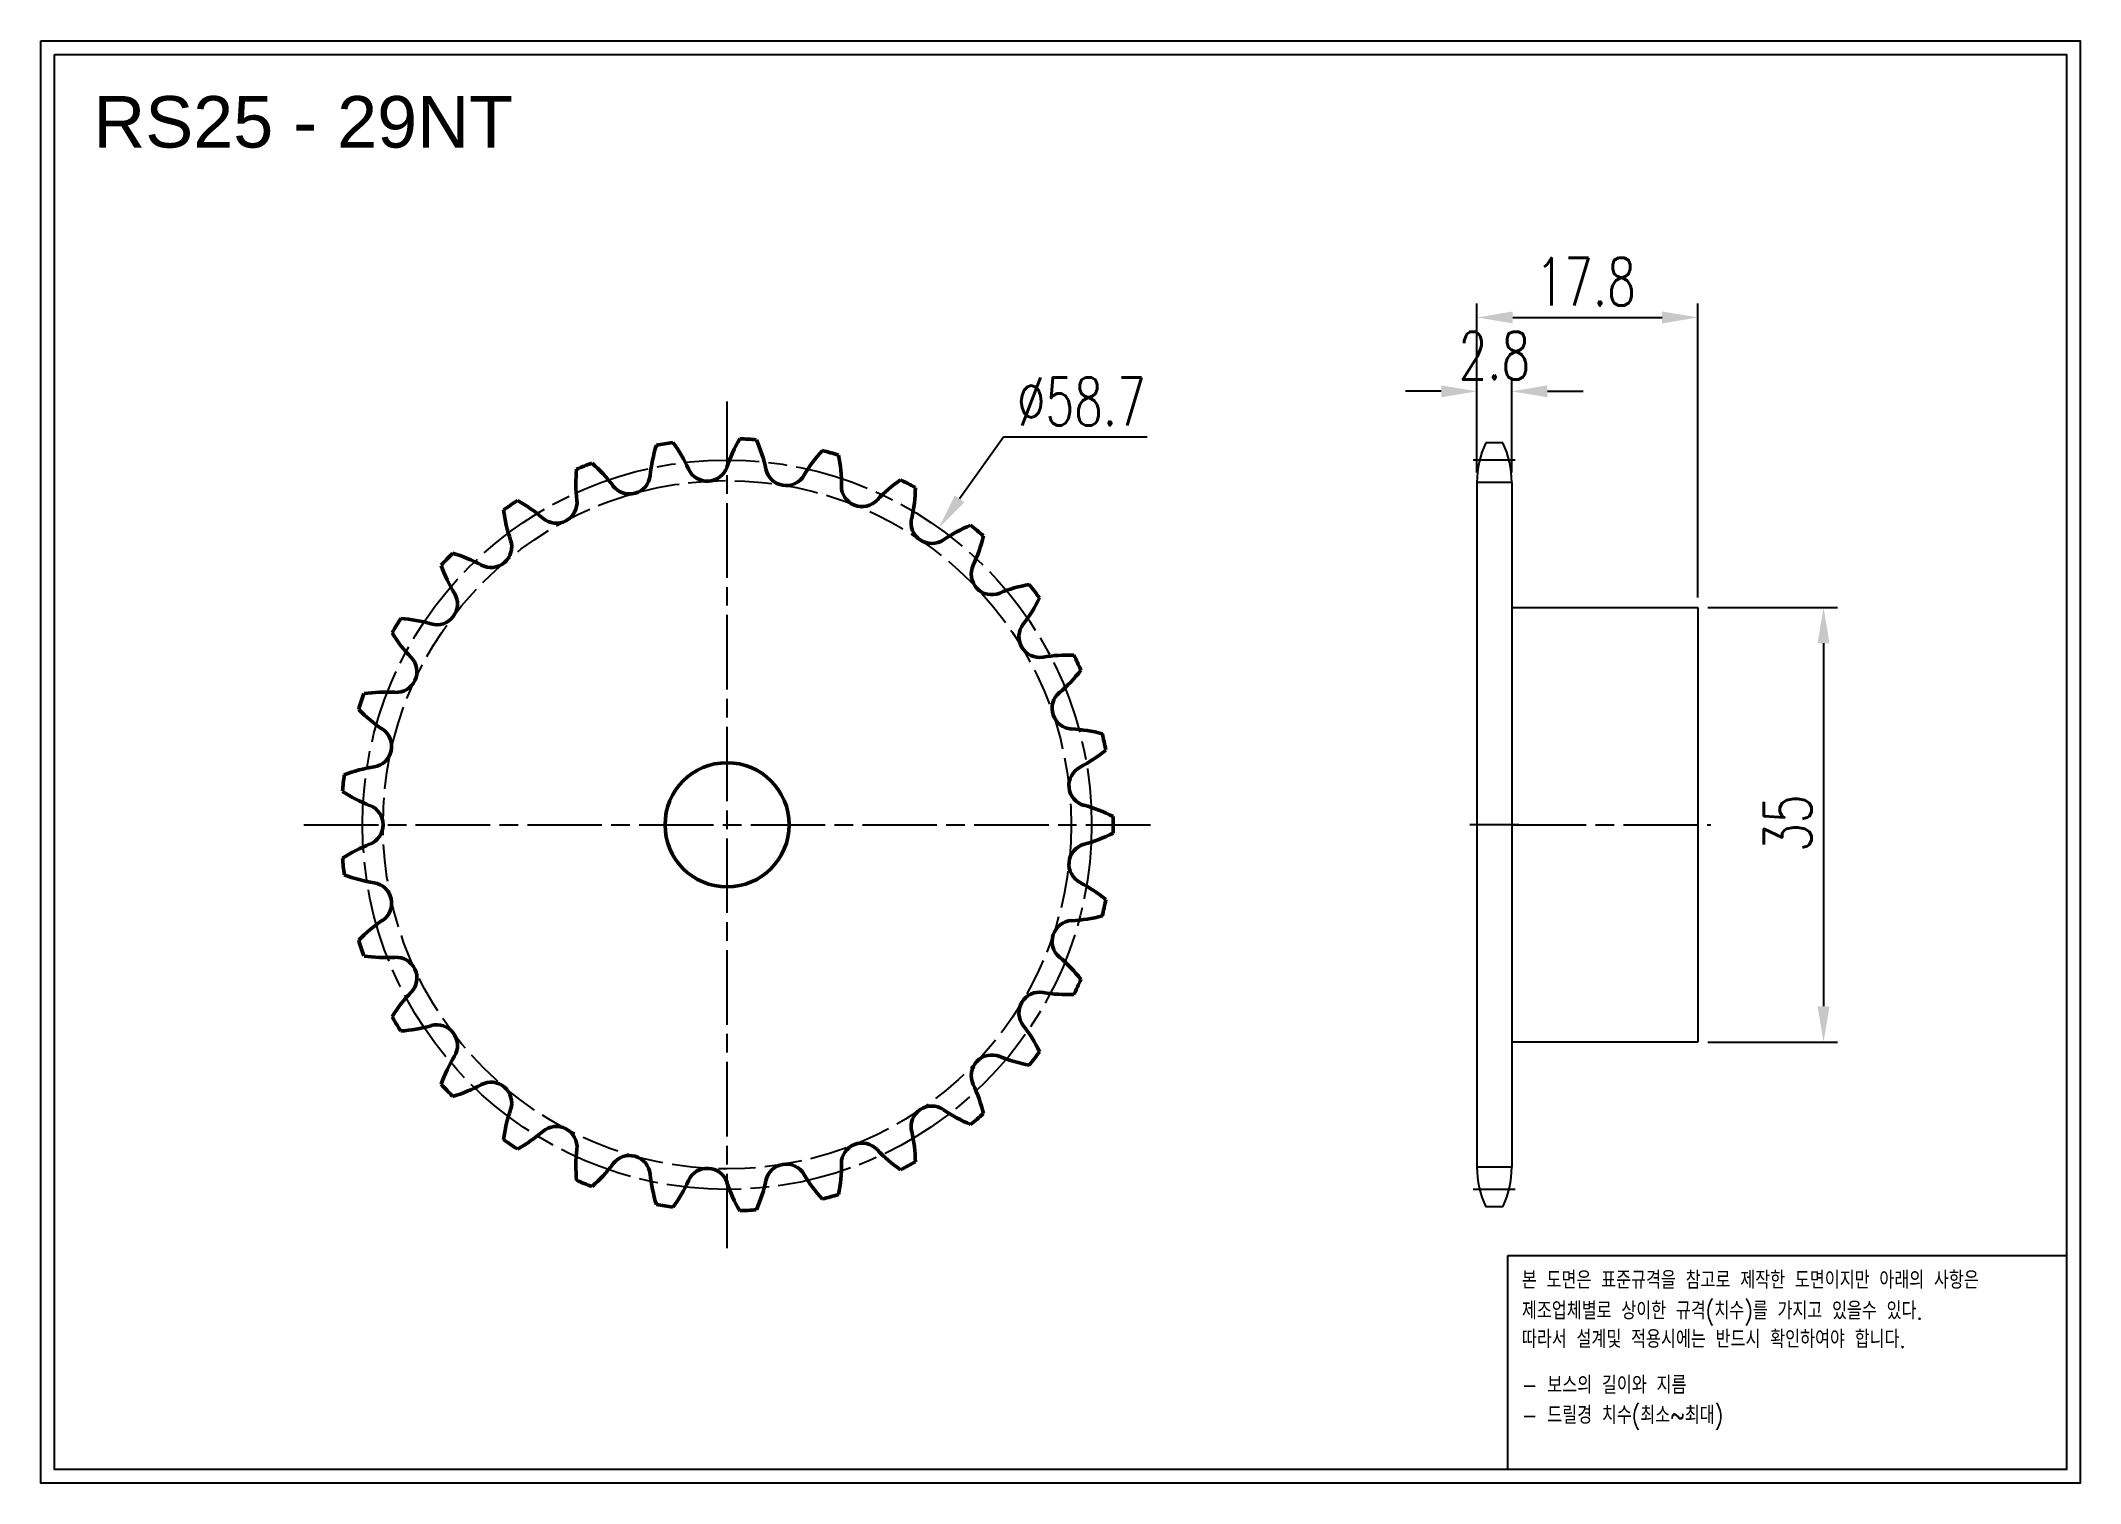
# Model space of a CAD drawing. Header units: millimetres. Extents: x -66431 to -66266, y 1248 to 1365.
import ezdxf

# ---------------------------------------------------------------- set-up
doc = ezdxf.new("R2010")
doc.units = ezdxf.units.MM
for name, pattern in [('AM_ISO02W050', [7.5, 6, -1.5]), ('AM_ISO02W050x2', [3.75, 3, -0.75]), ('AM_ISO08W050', [18, 12, -1.5, 3, -1.5]), ('AM_ISO08W050x2', [9, 6, -0.75, 1.5, -0.75])]:
    doc.linetypes.add(name, pattern=pattern)
for name, color, linetype, lineweight in [('AM_0N', 7, 'Continuous', 50), ('AM_3N', 6, 'AM_ISO02W050', 25), ('AM_7', 4, 'AM_ISO08W050', 25), ('AM_7N', 4, 'AM_ISO08W050', 25)]:
    doc.layers.add(name, color=color, linetype=linetype, lineweight=lineweight)
doc.layers.add('S-DIM', color=7, linetype='Continuous')
doc.styles.add('HAN', font='ROMANS.shx', dxfattribs={"width": 0.7, "bigfont": 'whgtxt.shx'})
doc.styles.add('HSG', font='SIMPLEX.shx', dxfattribs={"width": 0.7, "bigfont": 'HSG.shx'})
doc.styles.get("Standard").update_dxf_attribs({"font": 'arial.ttf'})
doc.dimstyles.new('APP4', dxfattribs={"dimscale": 1.6, "dimtxt": 2.4, "dimasz": 1.8, "dimexe": 0.7, "dimexo": 0.5, "dimgap": 0.6, "dimtad": 1, "dimtoh": 1, "dimdec": 1, "dimrnd": 0.01, "dimzin": 9, "dimdsep": 46, "dimtxsty": 'HSG', "dimcen": 0, "dimclrd": 1, "dimclre": 1, "dimclrt": 256, "dimazin": 2, "dimtp": 1, "dimtm": 1, "dimtfac": 0.5, "dimtdec": 1, "dimtofl": 0, "dimtmove": 0, "dimatfit": 3, "dimfxl": 0, "dimtvp": 1, "dimtolj": 2, "dimlwd": -1, "dimlwe": -1, "dimarcsym": 0})

# ---------------------------------------------------------------- blocks, each defined once
blk = doc.blocks.new('8srhdf')
for p, q in [((-67231.71, 492.71), (-67216.71, 492.71)), ((-67216.71, 492.71), (-67216.71, 457.71)), ((-67216.71, 457.71), (-67231.71, 457.71))]:
    blk.add_line(p, q)
at = {"layer": 'AM_7N', "linetype": 'AM_ISO08W050x2'}
blk.add_line((-67231.71, 475.21), (-67215.68, 475.21), dxfattribs=at)
blk = doc.blocks.new('*D2')
at = {"layer": 'Defpoints', "color": 0, "transparency": 16777216}
for p in [(-66297.05, 1318.88), (-66297.05, 1283.88), (-66286.93, 1283.88)]:
    blk.add_point(p, dxfattribs=at)
at = {"layer": 'S-DIM', "color": 1, "transparency": 16777216}
for p, q in [((-66296.25, 1318.88), (-66285.81, 1318.88)), ((-66286.93, 1316), (-66286.93, 1286.76)), ((-66296.25, 1283.88), (-66285.81, 1283.88))]:
    blk.add_line(p, q, dxfattribs=at)
for points in [[(-66287.41, 1316), (-66286.45, 1316), (-66286.93, 1318.88)], [(-66287.41, 1286.76), (-66286.45, 1286.76), (-66286.93, 1283.88)]]:
    blk.add_solid(points, dxfattribs=at)
at = {"layer": 'S-DIM', "transparency": 16777216, "insert": (-66289.81, 1301.51), "char_height": 3.84, "attachment_point": 5, "rotation": 90, "style": 'HSG'}
blk.add_mtext('\\A2;35', dxfattribs=at)
blk = doc.blocks.new('*D3')
at = {"layer": 'Defpoints', "color": 0, "transparency": 16777216}
for p in [(-66312.05, 1336.29), (-66314.85, 1328.95), (-66312.05, 1328.95)]:
    blk.add_point(p, dxfattribs=at)
at = {"layer": 'S-DIM', "color": 1, "transparency": 16777216}
for p, q in [((-66314.85, 1329.75), (-66314.85, 1337.41)), ((-66312.05, 1329.75), (-66312.05, 1337.41)), ((-66317.73, 1336.29), (-66320.61, 1336.29)), ((-66309.17, 1336.29), (-66306.29, 1336.29))]:
    blk.add_line(p, q, dxfattribs=at)
for points in [[(-66317.73, 1336.77), (-66317.73, 1335.81), (-66314.85, 1336.29)], [(-66309.17, 1336.77), (-66309.17, 1335.81), (-66312.05, 1336.29)]]:
    blk.add_solid(points, dxfattribs=at)
at = {"layer": 'S-DIM', "transparency": 16777216, "insert": (-66313.45, 1339.17), "char_height": 3.84, "attachment_point": 5, "style": 'HSG'}
blk.add_mtext('\\A2;2.8', dxfattribs=at)
blk = doc.blocks.new('*D4')
at = {"layer": 'Defpoints', "color": 0, "transparency": 16777216}
for p in [(-66297.05, 1342.24), (-66314.85, 1328.95), (-66297.05, 1318.88)]:
    blk.add_point(p, dxfattribs=at)
at = {"layer": 'S-DIM', "color": 1, "transparency": 16777216}
for p, q in [((-66314.85, 1329.75), (-66314.85, 1343.36)), ((-66297.05, 1319.68), (-66297.05, 1343.36)), ((-66311.97, 1342.24), (-66299.93, 1342.24))]:
    blk.add_line(p, q, dxfattribs=at)
for points in [[(-66311.97, 1342.72), (-66311.97, 1341.76), (-66314.85, 1342.24)], [(-66299.93, 1342.72), (-66299.93, 1341.76), (-66297.05, 1342.24)]]:
    blk.add_solid(points, dxfattribs=at)
at = {"layer": 'S-DIM', "transparency": 16777216, "insert": (-66306.09, 1345.12), "char_height": 3.84, "attachment_point": 5, "style": 'HSG'}
blk.add_mtext('\\A2;17.8', dxfattribs=at)
blk = doc.blocks.new('*D5')
at = {"layer": 'Defpoints', "color": 0, "transparency": 16777216}
for p in [(-66358.2, 1325.28), (-66392.31, 1277.47)]:
    blk.add_point(p, dxfattribs=at)
at = {"layer": 'S-DIM', "color": 1, "transparency": 16777216}
for p, q in [((-66352.99, 1332.59), (-66356.53, 1327.63)), ((-66341.41, 1332.59), (-66352.99, 1332.59))]:
    blk.add_line(p, q, dxfattribs=at)
blk.add_solid([(-66356.92, 1327.91), (-66356.14, 1327.35), (-66358.2, 1325.28)], dxfattribs=at)
at = {"layer": 'S-DIM', "transparency": 16777216, "insert": (-66346.72, 1335.47), "char_height": 3.84, "attachment_point": 5, "style": 'HSG'}
blk.add_mtext('\\A2;∅58.7', dxfattribs=at)
blk = doc.blocks.new('notice1')
at = {"color": 4}
blk.add_lwpolyline([(-22142.12, 1735.9), (-22053.8, 1735.9), (-22053.8, 1702.07), (-22142.12, 1702.07)], close=True, dxfattribs=at)
at = {"color": 4, "style": 'HAN', "width": 0.8}
for s, p in [('본 도면은 표준규격을 참고로 제작한 도면이지만 아래의 사항은', (-22139.9, 1730.62)), ('제조업체별로 상이한 규격(치수)를 가지고 있을수 있다.', (-22139.9, 1725.78)), ('따라서 설계및 적용시에는 반드시 확인하여야 합니다.', (-22139.9, 1721.28)), ('- 보스의 길이와 지름', (-22139.9, 1714.03)), ('- 드릴경 치수(최소~최대)', (-22139.9, 1709.27))]:
    blk.add_text(s, height=2.7949, dxfattribs=at).set_placement(p)

msp = doc.modelspace()

# ---------------------------------------------------------------- linework, layer by layer
for p, q in [((-66312.76, 1332.15), (-66314.14, 1332.15)), ((-66314.85, 1328.95), (-66314.85, 1273.81)), ((-66312.05, 1328.95), (-66312.05, 1273.81)), ((-66312.76, 1270.61), (-66314.14, 1270.61))]:
    msp.add_line(p, q)
for points in [[(-66430.55, 1364.52), (-66266.25, 1364.52), (-66266.25, 1248.35), (-66430.55, 1248.35)], [(-66429.44, 1363.41), (-66267.36, 1363.41), (-66267.36, 1249.46), (-66429.44, 1249.46)]]:
    msp.add_lwpolyline(points, close=True)
for centre, start, end in [((-66307.25, 1328.95), 155.0989, 180), ((-66319.65, 1328.95), 0, 24.9011), ((-66307.25, 1273.81), 180, 204.9011), ((-66319.65, 1273.81), 335.0989, 0)]:
    msp.add_arc(centre, 7.6, start, end)
at = {"layer": 'AM_0N'}
msp.add_circle((-66375.26, 1301.38), 5, dxfattribs=at)
for centre, radius, start, end in [((-66363.62, 1326.3), 12.28, 149.9083, 161.5517), ((-66375.26, 1301.38), 31.1, 85.6612, 88.1319), ((-66369.25, 1328.22), 12.28, 162.3221, 173.9655), ((-66375.26, 1301.38), 31.1, 98.075, 100.5457), ((-66389.52, 1324.9), 12.28, 24.6552, 36.2986), ((-66384.13, 1327.42), 12.28, 12.2414, 23.8848), ((-66358.53, 1323.22), 12.28, 137.4945, 149.1379), ((-66375.26, 1301.38), 31.1, 73.2474, 75.7181), ((-66378.32, 1328.71), 12.28, 359.8276, 11.471), ((-66375.16, 1328.89), 12.28, 174.7359, 186.3793), ((-66375.26, 1301.38), 31.1, 110.4888, 112.9595), ((-66394.24, 1321.28), 12.28, 37.069, 48.7124), ((-66383.12, 1329.69), 1.67, 217.069, 353.9655), ((-66376.85, 1330.72), 1.67, 204.6552, 341.5517), ((-66370.5, 1330.37), 1.67, 192.2414, 329.1379), ((-66364.38, 1328.67), 1.67, 179.8276, 316.7241), ((-66354.23, 1319.11), 12.28, 125.0807, 136.7241), ((-66375.26, 1301.38), 31.1, 60.8336, 63.3043), ((-66372.37, 1328.73), 12.28, 347.4138, 359.0572), ((-66375.26, 1301.38), 31.1, 122.9026, 125.3733), ((-66381.08, 1328.26), 12.28, 187.1497, 198.7931), ((-66398.08, 1316.74), 12.28, 49.4828, 61.1262), ((-66389.02, 1327.34), 1.67, 229.4828, 6.3793), ((-66358.77, 1325.7), 1.67, 167.4138, 304.3103), ((-66394.28, 1323.77), 1.67, 241.8966, 18.7931), ((-66350.91, 1314.18), 12.28, 112.6669, 124.3103), ((-66375.26, 1301.38), 31.1, 48.4198, 50.8905), ((-66366.56, 1327.48), 12.28, 335, 346.6434), ((-66375.26, 1301.38), 31.1, 135.3164, 137.7871), ((-66400.85, 1311.47), 12.28, 61.8966, 73.5399), ((-66386.72, 1326.38), 12.28, 199.5635, 211.2069), ((-66353.92, 1321.58), 1.67, 155, 291.8966), ((-66398.65, 1319.16), 1.67, 254.3103, 31.2069), ((-66348.72, 1308.65), 12.28, 100.2532, 111.8966), ((-66361.15, 1325), 12.28, 322.5862, 334.2296), ((-66375.26, 1301.38), 31.1, 36.006, 38.4767), ((-66375.26, 1301.38), 31.1, 147.7302, 150.2009), ((-66402.42, 1305.74), 12.28, 74.3103, 85.9537), ((-66391.83, 1323.33), 12.28, 211.9773, 223.6207), ((-66350.08, 1316.53), 1.67, 142.5862, 279.4828), ((-66401.92, 1313.71), 1.67, 266.7241, 43.6207), ((-66347.78, 1302.77), 12.28, 87.8394, 99.4828), ((-66375.26, 1301.38), 31.1, 23.5922, 26.0629), ((-66356.41, 1321.41), 12.28, 310.1724, 321.8158), ((-66375.26, 1301.38), 31.1, 160.144, 162.6147), ((-66402.72, 1299.79), 12.28, 86.7241, 98.3675), ((-66347.41, 1310.76), 1.67, 130.1724, 267.069), ((-66396.16, 1319.26), 12.28, 224.3911, 236.0345), ((-66403.95, 1307.69), 1.67, 279.1379, 56.0345), ((-66348.12, 1296.83), 12.28, 75.4256, 87.069), ((-66375.26, 1301.38), 31.1, 11.1784, 13.6491), ((-66352.54, 1316.89), 12.28, 297.7586, 309.402), ((-66375.26, 1301.38), 31.1, 172.5577, 175.0285), ((-66401.74, 1293.93), 12.28, 99.1379, 110.7813), ((-66346.05, 1304.55), 1.67, 117.7586, 254.6552), ((-66399.52, 1314.34), 12.28, 236.8049, 248.4483), ((-66404.64, 1301.38), 1.67, 291.5517, 68.4483), ((-66349.74, 1291.11), 12.28, 63.0118, 74.6552), ((-66375.26, 1301.38), 31.1, 358.7646, 1.2354), ((-66399.52, 1288.41), 12.28, 111.5517, 123.1951), ((-66346.05, 1298.2), 1.67, 105.3448, 242.2414), ((-66349.74, 1311.65), 12.28, 285.3448, 296.9882), ((-66375.26, 1301.38), 31.1, 184.9715, 187.4423), ((-66401.74, 1308.83), 12.28, 249.2187, 260.8621), ((-66403.95, 1295.06), 1.67, 303.9655, 80.8621), ((-66352.54, 1285.86), 12.28, 50.598, 62.2414), ((-66375.26, 1301.38), 31.1, 346.3509, 348.8216), ((-66396.16, 1283.5), 12.28, 123.9655, 135.6089), ((-66347.41, 1292), 1.67, 92.931, 229.8276), ((-66348.12, 1305.92), 12.28, 272.931, 284.5744), ((-66375.26, 1301.38), 31.1, 197.3853, 199.856), ((-66402.72, 1302.96), 12.28, 261.6325, 273.2759), ((-66401.92, 1289.04), 1.67, 316.3793, 93.2759), ((-66356.41, 1281.34), 12.28, 38.1842, 49.8276), ((-66375.26, 1301.38), 31.1, 333.9371, 336.4078), ((-66391.83, 1279.42), 12.28, 136.3793, 148.0227), ((-66350.08, 1286.23), 1.67, 80.5172, 217.4138), ((-66347.78, 1299.98), 12.28, 260.5172, 272.1606), ((-66375.26, 1301.38), 31.1, 209.7991, 212.2698), ((-66402.42, 1297.02), 12.28, 274.0463, 285.6897), ((-66398.65, 1283.6), 1.67, 328.7931, 105.6897), ((-66361.15, 1277.76), 12.28, 25.7704, 37.4138), ((-66386.72, 1276.37), 12.28, 148.7931, 160.4365), ((-66353.92, 1281.17), 1.67, 68.1034, 205), ((-66348.72, 1294.11), 12.28, 248.1034, 259.7468), ((-66375.26, 1301.38), 31.1, 321.5233, 323.994), ((-66375.26, 1301.38), 31.1, 222.2129, 224.6836), ((-66400.85, 1291.28), 12.28, 286.4601, 298.1034), ((-66394.28, 1278.98), 1.67, 341.2069, 118.1034), ((-66366.56, 1275.28), 12.28, 13.3566, 25), ((-66381.08, 1274.49), 12.28, 161.2069, 172.8503), ((-66358.77, 1277.06), 1.67, 55.6897, 192.5862), ((-66350.91, 1288.57), 12.28, 235.6897, 247.3331), ((-66398.08, 1286.02), 12.28, 298.8738, 310.5172), ((-66389.02, 1275.42), 1.67, 353.6207, 130.5172), ((-66372.37, 1274.02), 12.28, 0.9428, 12.5862), ((-66375.26, 1301.38), 31.1, 309.1095, 311.5802), ((-66375.26, 1301.38), 31.1, 234.6267, 237.0974), ((-66375.16, 1273.87), 12.28, 173.6207, 185.2641), ((-66364.38, 1274.08), 1.67, 43.2759, 180.1724), ((-66354.23, 1283.64), 12.28, 223.2759, 234.9193), ((-66394.24, 1281.47), 12.28, 311.2876, 322.931), ((-66383.12, 1273.07), 1.67, 6.0345, 142.931), ((-66376.85, 1272.04), 1.67, 18.4483, 155.3448), ((-66370.5, 1272.38), 1.67, 30.8621, 167.7586), ((-66378.32, 1274.04), 12.28, 348.529, 0.1724), ((-66375.26, 1301.38), 31.1, 296.6957, 299.1664), ((-66375.26, 1301.38), 31.1, 247.0405, 249.5112), ((-66369.25, 1274.53), 12.28, 186.0345, 197.6779), ((-66389.52, 1277.85), 12.28, 323.7014, 335.3448), ((-66363.62, 1276.45), 12.28, 198.4483, 210.0917), ((-66384.13, 1275.34), 12.28, 336.1152, 347.7586), ((-66358.53, 1279.53), 12.28, 210.8621, 222.5055), ((-66375.26, 1301.38), 31.1, 259.4543, 261.925), ((-66375.26, 1301.38), 31.1, 271.8681, 274.3388), ((-66375.26, 1301.38), 31.1, 284.2819, 286.7526)]:
    msp.add_arc(centre, radius, start, end, dxfattribs=at)
at = {"layer": 'AM_3N', "linetype": 'AM_ISO02W050x2'}
for p, q in [((-66312.05, 1328.95), (-66314.85, 1328.95)), ((-66312.05, 1273.81), (-66314.85, 1273.81))]:
    msp.add_line(p, q, dxfattribs=at)
msp.add_circle((-66375.26, 1301.38), 27.72, dxfattribs=at)
at = {"layer": 'AM_7', "linetype": 'AM_ISO08W050x2'}
for p, q in [((-66311.78, 1330.74), (-66315.16, 1330.74)), ((-66311.47, 1301.38), (-66315.43, 1301.38)), ((-66311.78, 1272.01), (-66315.16, 1272.01))]:
    msp.add_line(p, q, dxfattribs=at)
msp.add_circle((-66375.26, 1301.38), 29.37, dxfattribs=at)
at = {"layer": 'AM_7N', "linetype": 'AM_ISO08W050x2'}
for p, q in [((-66375.26, 1267.28), (-66375.26, 1335.48)), ((-66409.35, 1301.38), (-66341.16, 1301.38))]:
    msp.add_line(p, q, dxfattribs=at)

# ---------------------------------------------------------------- block references
msp.add_blockref('8srhdf', (919.66, 826.16))
at = {"xscale": 0.5095999999999999, "yscale": 0.5095999999999999, "zscale": 0.5095999999999999}
msp.add_blockref('notice1', (-55028.74, 382.08), dxfattribs=at)

# ---------------------------------------------------------------- texts
msp.add_text('RS25 - 29NT', height=4.1489).set_placement((-66426.32, 1355.92))

# ---------------------------------------------------------------- dimensions: what is measured, and where the dimension line sits
at = {"layer": 'S-DIM'}
for base, p2, picture, middle in [((-66297.05, 1342.24), (-66297.05, 1318.88), '*D4', (-66306.09, 1342.24)), ((-66312.05, 1336.29), (-66312.05, 1328.95), '*D3', (-66313.45, 1336.29))]:
    dim = msp.add_linear_dim(base=base, p1=(-66314.85, 1328.95), p2=p2, dimstyle='APP4', dxfattribs=at)
    dim.commit()
    dim.dimension.update_dxf_attribs({"geometry": picture, "text_midpoint": middle, "dimtype": 128})
dim = msp.add_diameter_dim_2p(p1=(-66392.31, 1277.47), p2=(-66358.2, 1325.28), dimstyle='APP4', dxfattribs=at)
dim.commit()
dim.dimension.update_dxf_attribs({"geometry": '*D5', "text_midpoint": (-66346.72, 1332.59), "dimtype": 131})
dim = msp.add_linear_dim(base=(-66286.93, 1283.88), p1=(-66297.05, 1318.88), p2=(-66297.05, 1283.88), angle=90, dimstyle='APP4', dxfattribs=at)
dim.commit()
dim.dimension.update_dxf_attribs({"geometry": '*D2', "text_midpoint": (-66286.93, 1301.51), "dimtype": 128})

doc.saveas('drawing.dxf')
